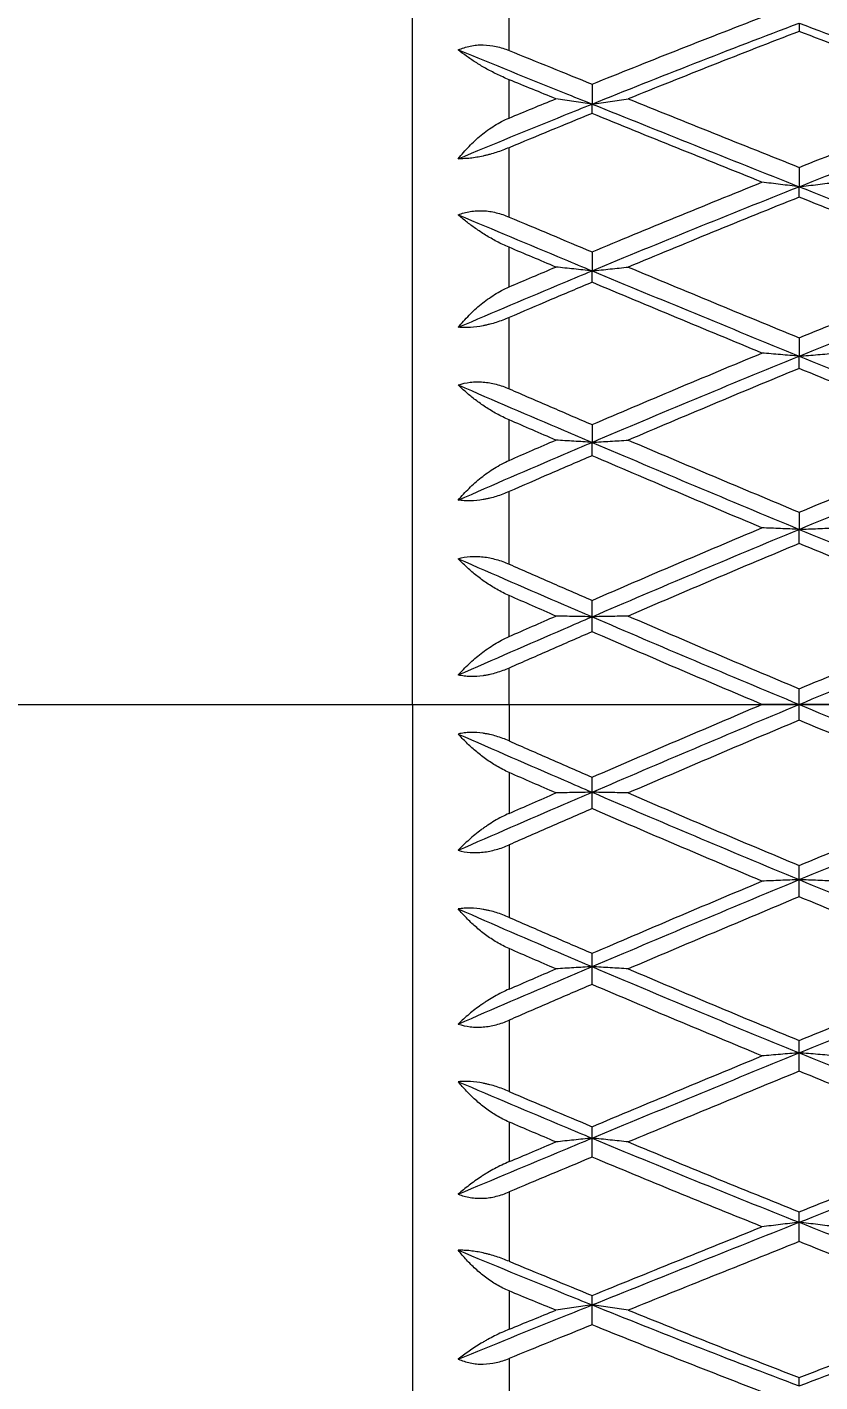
# Model space of a CAD drawing. Extents: x 6453 to 7582, y 0 to 827.
# Drawn here: x 6604.19 to 6612.41, y 655.28 to 669.31 of the extents above; entities that cross this region are included whole.
import ezdxf

# ---------------------------------------------------------------- set-up
doc = ezdxf.new("R2010")
doc.units = 0
doc.header["$LTSCALE"] = 30
doc.header["$MEASUREMENT"] = 0
doc.header["$PDMODE"] = 3
doc.header["$PDSIZE"] = -10
doc.linetypes.add('CENTER', pattern=[2, 1.25, -0.25, 0.25, -0.25])
doc.layers.get('0').update_dxf_attribs({"linetype": 'CONTINUOUS'})
doc.layers.get('DEFPOINTS').update_dxf_attribs({"linetype": 'CONTINUOUS'})
doc.layers.add('1', color=7, linetype='CONTINUOUS')
doc.layers.add('DEF_LAYER_ASSEM_MEMBER', color=7, linetype='CONTINUOUS')
doc.styles.add('Daelim Dimension', font='')
doc.styles.get('Daelim Dimension').set_extended_font_data('나눔고딕')
doc.dimstyles.new('DEFAULT', dxfattribs={"dimscale": 2, "dimtxt": 2, "dimasz": 2, "dimexe": 0, "dimexo": 2, "dimgap": 1, "dimtad": 1, "dimdec": 1, "dimzin": 9, "dimdsep": 46, "dimtxsty": 'Daelim Dimension', "dimcen": 0.5, "dimclrd": 252, "dimclre": 252, "dimclrt": 3, "dimadec": 1, "dimazin": 0, "dimtfac": 1, "dimtdec": 1, "dimtix": 1, "dimtmove": 0, "dimatfit": 3, "dimfxl": 1, "dimtolj": 1, "dimtzin": 1, "dimlwd": 9, "dimlwe": 9, "dimarcsym": 0})

# ---------------------------------------------------------------- blocks, each defined once
blk = doc.blocks.new('*D59')
at = {"color": 5, "lineweight": 9, "ltscale": 0.5, "transparency": 16777216}
for p, q in [((6568.318, 770.756), (6545.684, 770.756)), ((6547.684, 555.901), (6547.684, 766.756)), ((6751.186, 551.901), (6545.684, 551.901))]:
    blk.add_line(p, q, dxfattribs=at)
at = {"color": 5, "ltscale": 0.5, "transparency": 16777216}
for points in [[(6547.017, 766.756), (6548.35, 766.756), (6547.684, 770.756)], [(6547.017, 555.901), (6548.35, 555.901), (6547.684, 551.901)]]:
    blk.add_solid(points, dxfattribs=at)
at = {"layer": 'DEFPOINTS', "color": 0, "ltscale": 0.5, "transparency": 16777216}
for p in [(6547.684, 770.756), (6572.318, 770.756), (6755.186, 551.901)]:
    blk.add_point(p, dxfattribs=at)
at = {"color": 7, "ltscale": 0.5, "transparency": 16777216, "insert": (6540.24, 655.001), "char_height": 10, "attachment_point": 5, "rotation": 90, "style": 'Daelim Dimension'}
blk.add_mtext('\\A1;219', dxfattribs=at)

msp = doc.modelspace()

# ---------------------------------------------------------------- linework, layer by layer
at = {"layer": '1', "color": 7, "linetype": 'Continuous', "lineweight": 18}
for q in [(6608.185, 678.796), (6608.185, 669.096), (6608.185, 645.796), (6608.185, 655.496)]:
    msp.add_line((6608.185, 662.296), q, dxfattribs=at)
at = {"layer": '1', "color": 7, "linetype": 'Continuous', "lineweight": 13}
msp.add_line((6608.185, 662.296), (6609.185, 662.296), dxfattribs=at)
for points, weights in [([(6609.185, 669.067), (6609.185, 669.415), (6609.185, 669.757)], [1, 0.999767428635, 1]), ([(6609.185, 668.368), (6609.185, 668.567), (6609.185, 668.765)], [1, 0.999926457479, 1]), ([(6609.185, 667.343), (6609.185, 667.705), (6609.185, 668.061)], [1, 0.999767428635, 1]), ([(6609.185, 666.62), (6609.185, 666.825), (6609.185, 667.03)], [1, 0.999926457479, 1]), ([(6609.185, 665.564), (6609.185, 665.935), (6609.185, 666.302)], [1, 0.999767428635, 1]), ([(6609.185, 664.823), (6609.185, 665.033), (6609.185, 665.243)], [1, 0.999926457479, 1]), ([(6609.185, 663.749), (6609.185, 664.125), (6609.185, 664.5)], [1, 0.999767428635, 1]), ([(6609.185, 662.999), (6609.185, 663.211), (6609.185, 663.423)], [1, 0.999926457479, 1]), ([(6609.185, 662.296), (6609.185, 662.484), (6609.185, 662.673)], [1, 0.999941855468, 1]), ([(6609.185, 662.296), (6609.185, 662.107), (6609.185, 661.918)], [1, 0.999941855468, 1]), ([(6609.185, 661.592), (6609.185, 661.38), (6609.185, 661.168)], [1, 0.999926457479, 1]), ([(6609.185, 660.842), (6609.185, 660.466), (6609.185, 660.091)], [1, 0.999767428635, 1]), ([(6609.185, 659.768), (6609.185, 659.558), (6609.185, 659.348)], [1, 0.999926457479, 1]), ([(6609.185, 659.027), (6609.185, 658.656), (6609.185, 658.289)], [1, 0.999767428635, 1]), ([(6609.185, 657.972), (6609.185, 657.766), (6609.185, 657.562)], [1, 0.999926457479, 1]), ([(6609.185, 657.248), (6609.185, 656.886), (6609.185, 656.53)], [1, 0.999767428635, 1]), ([(6609.185, 656.223), (6609.185, 656.024), (6609.185, 655.826)], [1, 0.999926457479, 1]), ([(6609.185, 655.524), (6609.185, 655.176), (6609.185, 654.834)], [1, 0.999767428635, 1])]:
    msp.add_rational_spline(points, weights, degree=2, dxfattribs=at)
at = {"layer": '1', "color": 7, "linetype": 'Continuous', "lineweight": 18}
for points in [[(6610.044, 668.719), (6610.33, 668.834), (6610.908, 669.065), (6611.504, 669.297), (6611.805, 669.413)], [(6610.044, 668.513), (6610.748, 668.796), (6611.464, 669.076), (6612.19, 669.352)], [(6612.19, 669.352), (6612.917, 669.076), (6613.655, 668.796), (6614.403, 668.513)], [(6612.19, 669.352), (6612.19, 669.338), (6612.19, 669.309), (6612.19, 669.28), (6612.19, 669.265)], [(6612.19, 669.265), (6611.887, 669.148), (6611.289, 668.915), (6610.707, 668.683), (6610.42, 668.567)], [(6614.008, 668.567), (6613.705, 668.683), (6613.099, 668.915), (6612.493, 669.148), (6612.19, 669.265)], [(6609.185, 668.765), (6609.14, 668.783), (6609.055, 668.822), (6608.939, 668.883), (6608.834, 668.946), (6608.742, 669.009), (6608.685, 669.051), (6608.658, 669.073)], [(6609.185, 669.067), (6609.328, 669.009), (6609.614, 668.893), (6609.901, 668.777), (6610.044, 668.719)], [(6609.669, 668.567), (6609.589, 668.6), (6609.427, 668.666), (6609.265, 668.732), (6609.185, 668.765)], [(6610.044, 668.719), (6610.044, 668.685), (6610.044, 668.616), (6610.044, 668.547), (6610.044, 668.513)], [(6609.185, 668.368), (6609.265, 668.401), (6609.426, 668.468), (6609.588, 668.534), (6609.669, 668.567)], [(6610.044, 668.513), (6609.981, 668.522), (6609.856, 668.54), (6609.731, 668.558), (6609.669, 668.567)], [(6610.044, 668.513), (6610.107, 668.522), (6610.232, 668.54), (6610.358, 668.558), (6610.42, 668.567)], [(6610.044, 668.513), (6610.748, 668.23), (6611.464, 667.945), (6612.19, 667.657)], [(6610.044, 668.415), (6610.044, 668.431), (6610.044, 668.464), (6610.044, 668.497), (6610.044, 668.513)], [(6610.42, 668.567), (6610.714, 668.448), (6611.303, 668.212), (6611.894, 667.975), (6612.19, 667.857)], [(6612.19, 667.857), (6612.486, 667.975), (6613.084, 668.211), (6613.697, 668.448), (6614.008, 668.567)], [(6612.19, 667.657), (6612.917, 667.945), (6613.655, 668.23), (6614.403, 668.513)], [(6610.044, 668.415), (6609.899, 668.355), (6609.61, 668.237), (6609.326, 668.12), (6609.185, 668.061)], [(6611.805, 667.703), (6611.511, 667.822), (6610.922, 668.059), (6610.336, 668.296), (6610.044, 668.415)], [(6612.19, 667.857), (6612.19, 667.824), (6612.19, 667.757), (6612.19, 667.69), (6612.19, 667.657)], [(6610.044, 666.982), (6610.329, 667.101), (6610.908, 667.34), (6611.503, 667.582), (6611.805, 667.703)], [(6610.044, 666.786), (6610.748, 667.079), (6611.464, 667.369), (6612.19, 667.657)], [(6612.19, 667.657), (6612.126, 667.665), (6611.997, 667.68), (6611.869, 667.696), (6611.805, 667.703)], [(6612.19, 667.657), (6612.255, 667.665), (6612.384, 667.68), (6612.513, 667.696), (6612.577, 667.703)], [(6612.19, 667.657), (6612.917, 667.369), (6613.655, 667.079), (6614.403, 666.786)], [(6612.19, 667.549), (6612.19, 667.567), (6612.19, 667.603), (6612.19, 667.639), (6612.19, 667.657)], [(6612.19, 667.549), (6611.887, 667.427), (6611.289, 667.185), (6610.707, 666.944), (6610.42, 666.825)], [(6614.008, 666.825), (6613.705, 666.945), (6613.099, 667.186), (6612.493, 667.428), (6612.19, 667.549)], [(6609.185, 667.03), (6609.14, 667.048), (6609.055, 667.089), (6608.939, 667.156), (6608.834, 667.225), (6608.742, 667.294), (6608.685, 667.342), (6608.658, 667.366)], [(6609.185, 667.343), (6609.328, 667.283), (6609.614, 667.162), (6609.901, 667.042), (6610.044, 666.982)], [(6609.669, 666.825), (6609.589, 666.859), (6609.427, 666.927), (6609.265, 666.995), (6609.185, 667.03)], [(6610.044, 666.982), (6610.044, 666.949), (6610.044, 666.884), (6610.044, 666.819), (6610.044, 666.786)], [(6609.185, 666.62), (6609.265, 666.654), (6609.426, 666.722), (6609.588, 666.791), (6609.669, 666.825)], [(6610.044, 666.786), (6609.981, 666.792), (6609.856, 666.805), (6609.731, 666.818), (6609.669, 666.825)], [(6610.044, 666.786), (6610.107, 666.792), (6610.232, 666.805), (6610.358, 666.818), (6610.42, 666.825)], [(6610.044, 666.786), (6610.748, 666.494), (6611.464, 666.199), (6612.19, 665.903)], [(6610.044, 666.667), (6610.044, 666.687), (6610.044, 666.727), (6610.044, 666.766), (6610.044, 666.786)], [(6610.42, 666.825), (6610.714, 666.702), (6611.303, 666.458), (6611.894, 666.214), (6612.19, 666.092)], [(6612.19, 666.092), (6612.485, 666.213), (6613.083, 666.456), (6613.697, 666.702), (6614.008, 666.825)], [(6612.19, 665.903), (6612.917, 666.199), (6613.655, 666.494), (6614.403, 666.786)], [(6610.044, 666.667), (6609.899, 666.606), (6609.61, 666.484), (6609.326, 666.363), (6609.185, 666.302)], [(6611.805, 665.934), (6611.511, 666.056), (6610.922, 666.3), (6610.336, 666.545), (6610.044, 666.667)], [(6612.19, 666.092), (6612.19, 666.061), (6612.19, 665.998), (6612.19, 665.934), (6612.19, 665.903)], [(6610.044, 665.194), (6610.328, 665.315), (6610.905, 665.56), (6611.502, 665.809), (6611.805, 665.934)], [(6612.19, 665.903), (6612.126, 665.908), (6611.997, 665.918), (6611.869, 665.929), (6611.805, 665.934)], [(6612.19, 665.903), (6612.255, 665.908), (6612.384, 665.918), (6612.513, 665.929), (6612.577, 665.934)], [(6610.044, 665.01), (6610.748, 665.309), (6611.464, 665.607), (6612.19, 665.903)], [(6612.19, 665.903), (6612.917, 665.607), (6613.655, 665.309), (6614.403, 665.01)], [(6612.19, 665.775), (6612.19, 665.796), (6612.19, 665.839), (6612.19, 665.882), (6612.19, 665.903)], [(6612.19, 665.775), (6611.886, 665.65), (6611.286, 665.4), (6610.706, 665.155), (6610.42, 665.033)], [(6614.008, 665.033), (6613.705, 665.156), (6613.099, 665.402), (6612.493, 665.651), (6612.19, 665.775)], [(6609.185, 665.243), (6609.14, 665.262), (6609.055, 665.304), (6608.939, 665.375), (6608.834, 665.449), (6608.742, 665.525), (6608.685, 665.577), (6608.658, 665.604)], [(6609.185, 665.564), (6609.328, 665.502), (6609.614, 665.379), (6609.9, 665.255), (6610.044, 665.194)], [(6609.669, 665.033), (6609.588, 665.068), (6609.425, 665.138), (6609.265, 665.208), (6609.185, 665.243)], [(6610.044, 665.194), (6610.044, 665.163), (6610.044, 665.102), (6610.044, 665.04), (6610.044, 665.01)], [(6609.185, 664.823), (6609.265, 664.858), (6609.425, 664.928), (6609.588, 664.998), (6609.669, 665.033)], [(6610.044, 665.01), (6609.981, 665.014), (6609.856, 665.021), (6609.731, 665.029), (6609.669, 665.033)], [(6610.044, 665.01), (6610.107, 665.014), (6610.232, 665.021), (6610.358, 665.029), (6610.42, 665.033)], [(6610.044, 665.01), (6610.748, 664.711), (6611.464, 664.41), (6612.19, 664.109)], [(6610.044, 664.872), (6610.044, 664.895), (6610.044, 664.941), (6610.044, 664.987), (6610.044, 665.01)], [(6610.42, 665.033), (6610.714, 664.908), (6611.303, 664.658), (6611.894, 664.41), (6612.19, 664.286)], [(6612.19, 664.286), (6612.487, 664.41), (6613.087, 664.658), (6613.699, 664.908), (6614.008, 665.033)], [(6612.19, 664.109), (6612.917, 664.41), (6613.655, 664.711), (6614.403, 665.01)], [(6610.044, 664.872), (6609.898, 664.809), (6609.609, 664.685), (6609.325, 664.561), (6609.185, 664.5)], [(6611.805, 664.125), (6611.502, 664.252), (6610.904, 664.504), (6610.327, 664.751), (6610.044, 664.872)], [(6612.19, 664.286), (6612.19, 664.256), (6612.19, 664.197), (6612.19, 664.139), (6612.19, 664.109)], [(6610.044, 663.374), (6610.331, 663.498), (6610.912, 663.748), (6611.505, 663.999), (6611.805, 664.125)], [(6610.044, 663.204), (6610.748, 663.506), (6611.464, 663.808), (6612.19, 664.109)], [(6612.19, 664.109), (6612.126, 664.112), (6611.997, 664.117), (6611.869, 664.122), (6611.805, 664.125)], [(6612.19, 664.109), (6612.255, 664.112), (6612.384, 664.117), (6612.513, 664.122), (6612.577, 664.125)], [(6612.19, 664.109), (6612.917, 663.808), (6613.655, 663.506), (6614.403, 663.204)], [(6612.19, 663.963), (6612.19, 663.988), (6612.19, 664.036), (6612.19, 664.085), (6612.19, 664.109)], [(6612.19, 663.963), (6611.894, 663.839), (6611.302, 663.59), (6610.714, 663.338), (6610.42, 663.211)], [(6614.008, 663.211), (6613.695, 663.34), (6613.079, 663.593), (6612.483, 663.841), (6612.19, 663.963)], [(6609.185, 663.423), (6609.14, 663.443), (6609.055, 663.487), (6608.939, 663.56), (6608.834, 663.639), (6608.742, 663.72), (6608.685, 663.777), (6608.658, 663.805)], [(6609.185, 663.749), (6609.328, 663.686), (6609.614, 663.561), (6609.9, 663.436), (6610.044, 663.374)], [(6609.669, 663.211), (6609.589, 663.247), (6609.427, 663.317), (6609.266, 663.388), (6609.185, 663.423)], [(6610.044, 663.204), (6610.044, 663.232), (6610.044, 663.289), (6610.044, 663.346), (6610.044, 663.374)], [(6609.185, 662.999), (6609.265, 663.035), (6609.426, 663.105), (6609.588, 663.176), (6609.669, 663.211)], [(6610.044, 663.204), (6609.981, 663.205), (6609.856, 663.207), (6609.731, 663.21), (6609.669, 663.211)], [(6610.42, 663.211), (6610.358, 663.21), (6610.232, 663.207), (6610.107, 663.205), (6610.044, 663.204)], [(6610.044, 663.204), (6610.748, 662.901), (6611.464, 662.598), (6612.19, 662.296)], [(6610.044, 663.049), (6610.044, 663.074), (6610.044, 663.126), (6610.044, 663.178), (6610.044, 663.204)], [(6610.42, 663.211), (6610.714, 663.085), (6611.303, 662.832), (6611.894, 662.582), (6612.19, 662.458)], [(6612.19, 662.458), (6612.492, 662.584), (6613.097, 662.837), (6613.704, 663.087), (6614.008, 663.211)], [(6612.19, 662.296), (6612.917, 662.598), (6613.655, 662.901), (6614.403, 663.204)], [(6610.044, 663.049), (6609.9, 662.986), (6609.614, 662.861), (6609.328, 662.736), (6609.185, 662.673)], [(6611.805, 662.296), (6611.511, 662.42), (6610.923, 662.67), (6610.337, 662.922), (6610.044, 663.049)], [(6612.19, 662.296), (6612.19, 662.323), (6612.19, 662.377), (6612.19, 662.431), (6612.19, 662.458)], [(6610.044, 661.542), (6610.336, 661.669), (6610.922, 661.921), (6611.51, 662.171), (6611.805, 662.296)], [(6610.044, 661.387), (6610.748, 661.69), (6611.464, 661.993), (6612.19, 662.296)], [(6612.19, 662.296), (6612.126, 662.296), (6611.997, 662.296), (6611.869, 662.296), (6611.805, 662.296)], [(6612.19, 662.133), (6612.19, 662.16), (6612.19, 662.214), (6612.19, 662.269), (6612.19, 662.296)], [(6612.577, 662.296), (6612.513, 662.296), (6612.384, 662.296), (6612.255, 662.296), (6612.19, 662.296)], [(6612.19, 662.296), (6612.917, 661.993), (6613.655, 661.69), (6614.403, 661.387)], [(6612.19, 662.133), (6611.894, 662.009), (6611.302, 661.758), (6610.714, 661.506), (6610.42, 661.38)], [(6614.008, 661.38), (6613.705, 661.504), (6613.098, 661.754), (6612.493, 662.006), (6612.19, 662.133)], [(6609.185, 661.592), (6609.14, 661.611), (6609.055, 661.656), (6608.939, 661.732), (6608.834, 661.814), (6608.742, 661.9), (6608.685, 661.96), (6608.658, 661.99)], [(6609.185, 661.918), (6609.328, 661.855), (6609.614, 661.73), (6609.901, 661.605), (6610.044, 661.542)], [(6609.669, 661.38), (6609.589, 661.415), (6609.427, 661.485), (6609.265, 661.556), (6609.185, 661.592)], [(6610.044, 661.387), (6610.044, 661.413), (6610.044, 661.465), (6610.044, 661.517), (6610.044, 661.542)], [(6609.185, 661.168), (6609.265, 661.203), (6609.427, 661.274), (6609.589, 661.344), (6609.669, 661.38)], [(6610.044, 661.387), (6609.981, 661.386), (6609.856, 661.384), (6609.731, 661.381), (6609.669, 661.38)], [(6610.044, 661.217), (6610.044, 661.245), (6610.044, 661.302), (6610.044, 661.359), (6610.044, 661.387)], [(6610.044, 661.387), (6610.748, 661.085), (6611.464, 660.783), (6612.19, 660.482)], [(6610.42, 661.38), (6610.358, 661.381), (6610.232, 661.384), (6610.107, 661.386), (6610.044, 661.387)], [(6610.42, 661.38), (6610.714, 661.253), (6611.303, 661.001), (6611.894, 660.752), (6612.19, 660.628)], [(6612.19, 660.482), (6612.917, 660.783), (6613.655, 661.085), (6614.403, 661.387)], [(6612.19, 660.628), (6612.485, 660.751), (6613.083, 660.999), (6613.697, 661.252), (6614.008, 661.38)], [(6610.044, 661.217), (6609.901, 661.155), (6609.614, 661.03), (6609.328, 660.905), (6609.185, 660.842)], [(6611.805, 660.466), (6611.511, 660.59), (6610.922, 660.839), (6610.336, 661.09), (6610.044, 661.217)], [(6612.19, 660.482), (6612.19, 660.506), (6612.19, 660.555), (6612.19, 660.603), (6612.19, 660.628)], [(6610.044, 659.581), (6610.748, 659.88), (6611.464, 660.181), (6612.19, 660.482)], [(6610.044, 659.719), (6610.328, 659.841), (6610.905, 660.087), (6611.502, 660.339), (6611.805, 660.466)], [(6612.19, 660.482), (6612.126, 660.479), (6611.997, 660.474), (6611.869, 660.469), (6611.805, 660.466)], [(6612.19, 660.305), (6612.19, 660.335), (6612.19, 660.394), (6612.19, 660.452), (6612.19, 660.482)], [(6612.19, 660.482), (6612.917, 660.181), (6613.655, 659.88), (6614.403, 659.581)], [(6612.577, 660.466), (6612.513, 660.469), (6612.384, 660.474), (6612.255, 660.479), (6612.19, 660.482)], [(6609.185, 659.768), (6609.14, 659.787), (6609.055, 659.832), (6608.939, 659.91), (6608.834, 659.995), (6608.742, 660.084), (6608.685, 660.147), (6608.658, 660.179)], [(6612.19, 660.305), (6611.895, 660.181), (6611.304, 659.933), (6610.714, 659.683), (6610.42, 659.558)], [(6614.008, 659.558), (6613.705, 659.681), (6613.099, 659.928), (6612.493, 660.179), (6612.19, 660.305)], [(6609.185, 660.091), (6609.328, 660.029), (6609.614, 659.904), (6609.901, 659.781), (6610.044, 659.719)], [(6609.669, 659.558), (6609.589, 659.593), (6609.427, 659.663), (6609.265, 659.733), (6609.185, 659.768)], [(6610.044, 659.581), (6610.044, 659.604), (6610.044, 659.65), (6610.044, 659.696), (6610.044, 659.719)], [(6609.185, 659.348), (6609.265, 659.383), (6609.425, 659.453), (6609.588, 659.523), (6609.669, 659.558)], [(6610.044, 659.581), (6609.981, 659.577), (6609.856, 659.57), (6609.731, 659.562), (6609.669, 659.558)], [(6610.044, 659.397), (6610.044, 659.428), (6610.044, 659.489), (6610.044, 659.551), (6610.044, 659.581)], [(6610.044, 659.581), (6610.748, 659.282), (6611.464, 658.984), (6612.19, 658.688)], [(6610.42, 659.558), (6610.358, 659.562), (6610.232, 659.57), (6610.107, 659.577), (6610.044, 659.581)], [(6610.42, 659.558), (6610.714, 659.433), (6611.303, 659.184), (6611.894, 658.938), (6612.19, 658.816)], [(6612.19, 658.688), (6612.917, 658.984), (6613.655, 659.282), (6614.403, 659.581)], [(6612.19, 658.816), (6612.486, 658.938), (6613.085, 659.183), (6613.698, 659.432), (6614.008, 659.558)], [(6610.044, 659.397), (6609.901, 659.336), (6609.614, 659.213), (6609.328, 659.089), (6609.185, 659.027)], [(6611.805, 658.657), (6611.511, 658.779), (6610.922, 659.024), (6610.336, 659.272), (6610.044, 659.397)], [(6612.19, 658.688), (6612.19, 658.709), (6612.19, 658.752), (6612.19, 658.795), (6612.19, 658.816)], [(6610.044, 657.805), (6610.748, 658.097), (6611.464, 658.392), (6612.19, 658.688)], [(6610.044, 657.924), (6610.33, 658.044), (6610.91, 658.286), (6611.504, 658.533), (6611.805, 658.657)], [(6612.19, 658.688), (6612.126, 658.683), (6611.997, 658.673), (6611.869, 658.662), (6611.805, 658.657)], [(6612.19, 658.499), (6612.19, 658.53), (6612.19, 658.593), (6612.19, 658.657), (6612.19, 658.688)], [(6612.19, 658.688), (6612.917, 658.392), (6613.655, 658.097), (6614.403, 657.805)], [(6612.577, 658.657), (6612.513, 658.662), (6612.384, 658.673), (6612.255, 658.683), (6612.19, 658.688)], [(6612.19, 658.499), (6611.888, 658.374), (6611.29, 658.128), (6610.708, 657.886), (6610.42, 657.766)], [(6614.008, 657.766), (6613.705, 657.886), (6613.099, 658.128), (6612.493, 658.375), (6612.19, 658.499)], [(6609.185, 657.972), (6609.14, 657.991), (6609.055, 658.035), (6608.939, 658.114), (6608.834, 658.201), (6608.742, 658.292), (6608.685, 658.357), (6608.658, 658.39)], [(6609.185, 658.289), (6609.328, 658.227), (6609.614, 658.105), (6609.901, 657.984), (6610.044, 657.924)], [(6609.669, 657.766), (6609.589, 657.8), (6609.427, 657.869), (6609.265, 657.937), (6609.185, 657.972)], [(6610.044, 657.805), (6609.981, 657.799), (6609.856, 657.786), (6609.731, 657.773), (6609.669, 657.766)], [(6610.044, 657.805), (6610.044, 657.825), (6610.044, 657.864), (6610.044, 657.904), (6610.044, 657.924)], [(6610.044, 657.609), (6610.044, 657.642), (6610.044, 657.707), (6610.044, 657.772), (6610.044, 657.805)], [(6610.044, 657.805), (6610.748, 657.513), (6611.464, 657.222), (6612.19, 656.934)], [(6610.42, 657.766), (6610.358, 657.773), (6610.232, 657.786), (6610.107, 657.799), (6610.044, 657.805)], [(6612.19, 656.934), (6612.917, 657.222), (6613.655, 657.513), (6614.403, 657.805)], [(6609.185, 657.562), (6609.265, 657.595), (6609.426, 657.663), (6609.588, 657.732), (6609.669, 657.766)], [(6610.42, 657.766), (6610.714, 657.644), (6611.303, 657.4), (6611.894, 657.161), (6612.19, 657.042)], [(6612.19, 657.042), (6612.486, 657.16), (6613.084, 657.399), (6613.697, 657.643), (6614.008, 657.766)], [(6610.044, 657.609), (6609.899, 657.548), (6609.611, 657.427), (6609.326, 657.308), (6609.185, 657.248)], [(6611.805, 656.888), (6611.511, 657.006), (6610.922, 657.245), (6610.336, 657.487), (6610.044, 657.609)], [(6612.19, 656.934), (6612.19, 656.952), (6612.19, 656.988), (6612.19, 657.024), (6612.19, 657.042)], [(6610.044, 656.078), (6610.748, 656.361), (6611.464, 656.646), (6612.19, 656.934)], [(6610.044, 656.176), (6610.329, 656.292), (6610.908, 656.527), (6611.503, 656.766), (6611.805, 656.888)], [(6612.19, 656.934), (6612.126, 656.926), (6611.997, 656.911), (6611.869, 656.895), (6611.805, 656.888)], [(6612.19, 656.734), (6612.19, 656.767), (6612.19, 656.834), (6612.19, 656.901), (6612.19, 656.934)], [(6612.19, 656.934), (6612.917, 656.646), (6613.655, 656.361), (6614.403, 656.078)], [(6612.577, 656.888), (6612.513, 656.895), (6612.384, 656.911), (6612.255, 656.926), (6612.19, 656.934)], [(6612.19, 656.734), (6611.887, 656.613), (6611.289, 656.373), (6610.707, 656.14), (6610.42, 656.024)], [(6614.008, 656.024), (6613.705, 656.14), (6613.099, 656.375), (6612.493, 656.613), (6612.19, 656.734)], [(6609.185, 656.223), (6609.14, 656.241), (6609.055, 656.285), (6608.939, 656.363), (6608.834, 656.451), (6608.742, 656.544), (6608.685, 656.611), (6608.658, 656.645)], [(6609.185, 656.53), (6609.328, 656.471), (6609.614, 656.352), (6609.901, 656.235), (6610.044, 656.176)], [(6609.669, 656.024), (6609.589, 656.057), (6609.427, 656.123), (6609.265, 656.189), (6609.185, 656.223)], [(6610.044, 656.078), (6610.044, 656.094), (6610.044, 656.127), (6610.044, 656.16), (6610.044, 656.176)], [(6609.185, 655.826), (6609.265, 655.859), (6609.426, 655.925), (6609.588, 655.991), (6609.669, 656.024)], [(6610.044, 656.078), (6609.981, 656.069), (6609.856, 656.051), (6609.731, 656.033), (6609.669, 656.024)], [(6610.044, 655.872), (6610.044, 655.907), (6610.044, 655.975), (6610.044, 656.044), (6610.044, 656.078)], [(6610.044, 656.078), (6610.748, 655.795), (6611.464, 655.515), (6612.19, 655.239)], [(6610.42, 656.024), (6610.358, 656.033), (6610.232, 656.051), (6610.107, 656.069), (6610.044, 656.078)], [(6610.42, 656.024), (6610.714, 655.906), (6611.303, 655.671), (6611.894, 655.44), (6612.19, 655.326)], [(6612.19, 655.239), (6612.917, 655.515), (6613.655, 655.795), (6614.403, 656.078)], [(6612.19, 655.326), (6612.486, 655.44), (6613.084, 655.67), (6613.697, 655.905), (6614.008, 656.024)], [(6610.044, 655.872), (6609.899, 655.813), (6609.61, 655.697), (6609.326, 655.581), (6609.185, 655.524)], [(6611.805, 655.178), (6611.511, 655.291), (6610.922, 655.521), (6610.336, 655.754), (6610.044, 655.872)], [(6612.19, 655.239), (6612.19, 655.253), (6612.19, 655.282), (6612.19, 655.311), (6612.19, 655.326)]]:
    msp.add_open_spline(points, degree=3, dxfattribs=at)
for points, knots in [([(6608.658, 669.073), (6608.698, 669.091), (6608.739, 669.104), (6608.804, 669.118), (6608.826, 669.121), (6608.871, 669.125), (6608.893, 669.126), (6608.961, 669.124), (6609.006, 669.119), (6609.074, 669.104), (6609.097, 669.098), (6609.141, 669.084), (6609.163, 669.076), (6609.185, 669.067)], [0, 0, 0, 0, 0.25, 0.25, 0.375, 0.375, 0.5, 0.5, 0.75, 0.75, 0.875, 0.875, 1, 1, 1, 1]), ([(6608.658, 669.073), (6609.02, 668.926), (6609.481, 668.739), (6609.947, 668.552), (6610.044, 668.513)], [0, 0, 0, 0, 0.79323, 1, 1, 1, 1]), ([(6608.658, 667.946), (6609.02, 668.097), (6609.481, 668.286), (6609.947, 668.474), (6610.044, 668.513)], [0, 0, 0, 0, 0.79323, 1, 1, 1, 1]), ([(6608.658, 667.946), (6608.693, 667.991), (6608.731, 668.033), (6608.809, 668.115), (6608.851, 668.153), (6608.916, 668.208), (6608.939, 668.225), (6608.986, 668.259), (6609.009, 668.275), (6609.082, 668.32), (6609.132, 668.347), (6609.185, 668.368)], [0, 0, 0, 0, 0.25, 0.25, 0.5, 0.5, 0.625, 0.625, 0.75, 0.75, 1, 1, 1, 1]), ([(6609.185, 668.061), (6609.141, 668.043), (6609.097, 668.026), (6609.03, 668.005), (6609.007, 667.998), (6608.973, 667.988), (6608.962, 667.985), (6608.939, 667.98), (6608.927, 667.977), (6608.871, 667.964), (6608.826, 667.957), (6608.762, 667.95), (6608.741, 667.948), (6608.709, 667.947), (6608.699, 667.946), (6608.678, 667.946), (6608.668, 667.946), (6608.658, 667.946)], [0, 0, 0, 0, 0.25, 0.25, 0.375, 0.375, 0.4375, 0.4375, 0.5, 0.5, 0.75, 0.75, 0.875, 0.875, 0.9375, 0.9375, 1, 1, 1, 1]), ([(6608.658, 667.366), (6608.698, 667.382), (6608.739, 667.394), (6608.804, 667.404), (6608.826, 667.407), (6608.871, 667.409), (6608.893, 667.409), (6608.961, 667.406), (6609.006, 667.399), (6609.074, 667.382), (6609.097, 667.376), (6609.141, 667.361), (6609.163, 667.352), (6609.185, 667.343)], [0, 0, 0, 0, 0.25, 0.25, 0.375, 0.375, 0.5, 0.5, 0.75, 0.75, 0.875, 0.875, 1, 1, 1, 1]), ([(6608.658, 667.366), (6609.02, 667.213), (6609.481, 667.02), (6609.947, 666.826), (6610.044, 666.786)], [0, 0, 0, 0, 0.79323, 1, 1, 1, 1]), ([(6608.658, 666.201), (6609.02, 666.356), (6609.481, 666.551), (6609.947, 666.746), (6610.044, 666.786)], [0, 0, 0, 0, 0.79323, 1, 1, 1, 1]), ([(6608.658, 666.201), (6608.693, 666.244), (6608.731, 666.286), (6608.809, 666.366), (6608.851, 666.404), (6608.916, 666.458), (6608.939, 666.475), (6608.986, 666.509), (6609.009, 666.525), (6609.082, 666.57), (6609.132, 666.597), (6609.185, 666.62)], [0, 0, 0, 0, 0.25, 0.25, 0.5, 0.5, 0.625, 0.625, 0.75, 0.75, 1, 1, 1, 1]), ([(6609.185, 666.302), (6609.141, 666.284), (6609.097, 666.267), (6609.03, 666.245), (6609.007, 666.239), (6608.973, 666.23), (6608.962, 666.227), (6608.939, 666.222), (6608.927, 666.219), (6608.871, 666.208), (6608.826, 666.202), (6608.762, 666.198), (6608.741, 666.197), (6608.709, 666.198), (6608.699, 666.198), (6608.678, 666.199), (6608.668, 666.2), (6608.658, 666.201)], [0, 0, 0, 0, 0.25, 0.25, 0.375, 0.375, 0.4375, 0.4375, 0.5, 0.5, 0.75, 0.75, 0.875, 0.875, 0.9375, 0.9375, 1, 1, 1, 1]), ([(6608.658, 665.604), (6608.698, 665.618), (6608.739, 665.627), (6608.804, 665.635), (6608.826, 665.637), (6608.871, 665.637), (6608.893, 665.636), (6608.961, 665.631), (6609.006, 665.623), (6609.074, 665.605), (6609.097, 665.598), (6609.141, 665.582), (6609.163, 665.573), (6609.185, 665.564)], [0, 0, 0, 0, 0.25, 0.25, 0.375, 0.375, 0.5, 0.5, 0.75, 0.75, 0.875, 0.875, 1, 1, 1, 1]), ([(6608.658, 665.604), (6609.02, 665.447), (6609.481, 665.249), (6609.947, 665.051), (6610.044, 665.01)], [0, 0, 0, 0, 0.79323, 1, 1, 1, 1]), ([(6608.658, 664.412), (6609.02, 664.571), (6609.481, 664.77), (6609.947, 664.969), (6610.044, 665.01)], [0, 0, 0, 0, 0.79323, 1, 1, 1, 1]), ([(6608.658, 664.412), (6608.693, 664.454), (6608.731, 664.495), (6608.809, 664.572), (6608.851, 664.609), (6608.916, 664.662), (6608.939, 664.679), (6608.986, 664.713), (6609.009, 664.728), (6609.082, 664.773), (6609.132, 664.8), (6609.185, 664.823)], [0, 0, 0, 0, 0.25, 0.25, 0.5, 0.5, 0.625, 0.625, 0.75, 0.75, 1, 1, 1, 1]), ([(6609.185, 664.5), (6609.141, 664.481), (6609.097, 664.464), (6609.03, 664.443), (6609.007, 664.437), (6608.973, 664.428), (6608.962, 664.426), (6608.939, 664.421), (6608.927, 664.419), (6608.871, 664.409), (6608.826, 664.405), (6608.762, 664.403), (6608.741, 664.404), (6608.709, 664.406), (6608.699, 664.407), (6608.678, 664.409), (6608.668, 664.411), (6608.658, 664.412)], [0, 0, 0, 0, 0.25, 0.25, 0.375, 0.375, 0.4375, 0.4375, 0.5, 0.5, 0.75, 0.75, 0.875, 0.875, 0.9375, 0.9375, 1, 1, 1, 1]), ([(6608.658, 663.805), (6608.698, 663.817), (6608.739, 663.824), (6608.804, 663.829), (6608.826, 663.83), (6608.871, 663.829), (6608.893, 663.827), (6608.961, 663.819), (6609.006, 663.81), (6609.074, 663.791), (6609.097, 663.784), (6609.141, 663.767), (6609.163, 663.759), (6609.185, 663.749)], [0, 0, 0, 0, 0.25, 0.25, 0.375, 0.375, 0.5, 0.5, 0.75, 0.75, 0.875, 0.875, 1, 1, 1, 1]), ([(6608.658, 663.805), (6609.02, 663.646), (6609.481, 663.446), (6609.947, 663.245), (6610.044, 663.204)], [0, 0, 0, 0, 0.79323, 1, 1, 1, 1]), ([(6608.658, 662.601), (6609.02, 662.76), (6609.481, 662.961), (6609.947, 663.162), (6610.044, 663.204)], [0, 0, 0, 0, 0.79323, 1, 1, 1, 1]), ([(6608.658, 662.601), (6608.693, 662.64), (6608.731, 662.679), (6608.809, 662.754), (6608.851, 662.789), (6608.916, 662.841), (6608.939, 662.857), (6608.986, 662.89), (6609.009, 662.905), (6609.082, 662.949), (6609.132, 662.976), (6609.185, 662.999)], [0, 0, 0, 0, 0.25, 0.25, 0.5, 0.5, 0.625, 0.625, 0.75, 0.75, 1, 1, 1, 1]), ([(6609.185, 662.673), (6609.141, 662.654), (6609.097, 662.637), (6609.03, 662.617), (6609.007, 662.611), (6608.973, 662.603), (6608.962, 662.601), (6608.939, 662.597), (6608.927, 662.595), (6608.871, 662.587), (6608.826, 662.584), (6608.762, 662.586), (6608.741, 662.587), (6608.709, 662.591), (6608.699, 662.593), (6608.678, 662.596), (6608.668, 662.598), (6608.658, 662.601)], [0, 0, 0, 0, 0.25, 0.25, 0.375, 0.375, 0.4375, 0.4375, 0.5, 0.5, 0.75, 0.75, 0.875, 0.875, 0.9375, 0.9375, 1, 1, 1, 1]), ([(6609.185, 661.918), (6609.141, 661.937), (6609.097, 661.954), (6609.03, 661.974), (6609.007, 661.98), (6608.973, 661.988), (6608.962, 661.99), (6608.939, 661.994), (6608.927, 661.996), (6608.871, 662.004), (6608.826, 662.007), (6608.762, 662.005), (6608.741, 662.004), (6608.709, 662), (6608.699, 661.998), (6608.678, 661.995), (6608.668, 661.993), (6608.658, 661.99)], [0, 0, 0, 0, 0.25, 0.25, 0.375, 0.375, 0.4375, 0.4375, 0.5, 0.5, 0.75, 0.75, 0.875, 0.875, 0.9375, 0.9375, 1, 1, 1, 1]), ([(6608.658, 661.99), (6609.02, 661.831), (6609.481, 661.63), (6609.947, 661.429), (6610.044, 661.387)], [0, 0, 0, 0, 0.79323, 1, 1, 1, 1]), ([(6608.658, 660.786), (6609.02, 660.945), (6609.481, 661.145), (6609.947, 661.346), (6610.044, 661.387)], [0, 0, 0, 0, 0.79323, 1, 1, 1, 1]), ([(6609.185, 661.168), (6609.132, 661.145), (6609.082, 661.118), (6609.01, 661.076), (6608.986, 661.061), (6608.951, 661.037), (6608.94, 661.03), (6608.917, 661.014), (6608.906, 661.005), (6608.851, 660.964), (6608.809, 660.93), (6608.731, 660.86), (6608.693, 660.823), (6608.658, 660.786)], [0, 0, 0, 0, 0.25, 0.25, 0.375, 0.375, 0.4375, 0.4375, 0.5, 0.5, 0.75, 0.75, 1, 1, 1, 1]), ([(6608.658, 660.786), (6608.698, 660.774), (6608.739, 660.767), (6608.804, 660.762), (6608.826, 660.761), (6608.871, 660.762), (6608.893, 660.764), (6608.961, 660.772), (6609.006, 660.781), (6609.074, 660.8), (6609.097, 660.807), (6609.141, 660.824), (6609.163, 660.832), (6609.185, 660.842)], [0, 0, 0, 0, 0.25, 0.25, 0.375, 0.375, 0.5, 0.5, 0.75, 0.75, 0.875, 0.875, 1, 1, 1, 1]), ([(6609.185, 660.091), (6609.141, 660.11), (6609.097, 660.127), (6609.03, 660.148), (6609.007, 660.154), (6608.973, 660.163), (6608.962, 660.165), (6608.939, 660.17), (6608.927, 660.172), (6608.871, 660.182), (6608.826, 660.186), (6608.762, 660.188), (6608.741, 660.187), (6608.709, 660.185), (6608.699, 660.184), (6608.678, 660.182), (6608.668, 660.18), (6608.658, 660.179)], [0, 0, 0, 0, 0.25, 0.25, 0.375, 0.375, 0.4375, 0.4375, 0.5, 0.5, 0.75, 0.75, 0.875, 0.875, 0.9375, 0.9375, 1, 1, 1, 1]), ([(6608.658, 660.179), (6609.02, 660.02), (6609.481, 659.821), (6609.947, 659.622), (6610.044, 659.581)], [0, 0, 0, 0, 0.79323, 1, 1, 1, 1]), ([(6608.658, 658.987), (6609.02, 659.144), (6609.481, 659.342), (6609.947, 659.54), (6610.044, 659.581)], [0, 0, 0, 0, 0.79323, 1, 1, 1, 1]), ([(6609.185, 659.348), (6609.132, 659.326), (6609.082, 659.3), (6609.01, 659.259), (6608.986, 659.245), (6608.951, 659.223), (6608.94, 659.215), (6608.917, 659.2), (6608.906, 659.192), (6608.851, 659.154), (6608.809, 659.122), (6608.731, 659.056), (6608.693, 659.022), (6608.658, 658.987)], [0, 0, 0, 0, 0.25, 0.25, 0.375, 0.375, 0.4375, 0.4375, 0.5, 0.5, 0.75, 0.75, 1, 1, 1, 1]), ([(6608.658, 658.987), (6608.698, 658.973), (6608.739, 658.964), (6608.804, 658.956), (6608.826, 658.955), (6608.871, 658.954), (6608.893, 658.955), (6608.961, 658.96), (6609.006, 658.968), (6609.074, 658.986), (6609.097, 658.993), (6609.141, 659.009), (6609.163, 659.018), (6609.185, 659.027)], [0, 0, 0, 0, 0.25, 0.25, 0.375, 0.375, 0.5, 0.5, 0.75, 0.75, 0.875, 0.875, 1, 1, 1, 1]), ([(6609.185, 658.289), (6609.141, 658.307), (6609.097, 658.324), (6609.03, 658.346), (6609.007, 658.352), (6608.973, 658.361), (6608.962, 658.364), (6608.939, 658.369), (6608.927, 658.372), (6608.871, 658.383), (6608.826, 658.389), (6608.762, 658.393), (6608.741, 658.394), (6608.709, 658.393), (6608.699, 658.393), (6608.678, 658.392), (6608.668, 658.391), (6608.658, 658.39)], [0, 0, 0, 0, 0.25, 0.25, 0.375, 0.375, 0.4375, 0.4375, 0.5, 0.5, 0.75, 0.75, 0.875, 0.875, 0.9375, 0.9375, 1, 1, 1, 1]), ([(6608.658, 658.39), (6609.02, 658.235), (6609.481, 658.04), (6609.947, 657.845), (6610.044, 657.805)], [0, 0, 0, 0, 0.79323, 1, 1, 1, 1]), ([(6608.658, 657.225), (6609.02, 657.378), (6609.481, 657.571), (6609.947, 657.765), (6610.044, 657.805)], [0, 0, 0, 0, 0.79323, 1, 1, 1, 1]), ([(6609.185, 657.562), (6609.132, 657.539), (6609.082, 657.515), (6609.01, 657.476), (6608.986, 657.462), (6608.951, 657.442), (6608.94, 657.435), (6608.917, 657.421), (6608.906, 657.413), (6608.851, 657.377), (6608.809, 657.348), (6608.731, 657.287), (6608.693, 657.256), (6608.658, 657.225)], [0, 0, 0, 0, 0.25, 0.25, 0.375, 0.375, 0.4375, 0.4375, 0.5, 0.5, 0.75, 0.75, 1, 1, 1, 1]), ([(6608.658, 657.225), (6608.698, 657.209), (6608.739, 657.197), (6608.804, 657.187), (6608.826, 657.184), (6608.871, 657.182), (6608.893, 657.182), (6608.961, 657.185), (6609.006, 657.192), (6609.074, 657.209), (6609.097, 657.215), (6609.141, 657.23), (6609.163, 657.239), (6609.185, 657.248)], [0, 0, 0, 0, 0.25, 0.25, 0.375, 0.375, 0.5, 0.5, 0.75, 0.75, 0.875, 0.875, 1, 1, 1, 1]), ([(6608.658, 656.645), (6609.02, 656.494), (6609.481, 656.305), (6609.947, 656.117), (6610.044, 656.078)], [0, 0, 0, 0, 0.79323, 1, 1, 1, 1]), ([(6609.185, 656.53), (6609.141, 656.548), (6609.097, 656.565), (6609.03, 656.587), (6609.007, 656.593), (6608.973, 656.603), (6608.962, 656.606), (6608.939, 656.611), (6608.927, 656.614), (6608.871, 656.627), (6608.826, 656.634), (6608.762, 656.641), (6608.741, 656.643), (6608.709, 656.644), (6608.699, 656.645), (6608.678, 656.645), (6608.668, 656.645), (6608.658, 656.645)], [0, 0, 0, 0, 0.25, 0.25, 0.375, 0.375, 0.4375, 0.4375, 0.5, 0.5, 0.75, 0.75, 0.875, 0.875, 0.9375, 0.9375, 1, 1, 1, 1]), ([(6608.658, 655.518), (6609.02, 655.665), (6609.481, 655.852), (6609.947, 656.039), (6610.044, 656.078)], [0, 0, 0, 0, 0.79323, 1, 1, 1, 1]), ([(6609.185, 655.826), (6609.132, 655.805), (6609.082, 655.782), (6609.01, 655.745), (6608.986, 655.733), (6608.951, 655.714), (6608.94, 655.707), (6608.917, 655.694), (6608.906, 655.688), (6608.851, 655.655), (6608.809, 655.628), (6608.731, 655.574), (6608.693, 655.546), (6608.658, 655.518)], [0, 0, 0, 0, 0.25, 0.25, 0.375, 0.375, 0.4375, 0.4375, 0.5, 0.5, 0.75, 0.75, 1, 1, 1, 1]), ([(6608.658, 655.518), (6608.698, 655.5), (6608.739, 655.487), (6608.804, 655.473), (6608.826, 655.47), (6608.871, 655.466), (6608.893, 655.465), (6608.961, 655.467), (6609.006, 655.472), (6609.074, 655.487), (6609.097, 655.493), (6609.141, 655.507), (6609.163, 655.515), (6609.185, 655.524)], [0, 0, 0, 0, 0.25, 0.25, 0.375, 0.375, 0.5, 0.5, 0.75, 0.75, 0.875, 0.875, 1, 1, 1, 1])]:
    msp.add_open_spline(points, degree=3, knots=knots, dxfattribs=at)
at = {"layer": 'DEF_LAYER_ASSEM_MEMBER', "color": 1, "linetype": 'CENTER', "lineweight": 5}
msp.add_line((6590.438, 662.296), (6913.275, 662.296), dxfattribs=at)

# ---------------------------------------------------------------- dimensions: what is measured, and where the dimension line sits
at = {"color": 5, "ltscale": 0.5}
dim = msp.add_linear_dim(base=(6547.684, 770.756), p1=(6755.186, 551.901), p2=(6572.318, 770.756), angle=90, dimstyle='DEFAULT', override={"dimtxt": 5, "dimexe": 1, "dimdec": 0, "dimclrd": 5, "dimclre": 5, "dimclrt": 7}, dxfattribs=at)
dim.commit()
dim.dimension.update_dxf_attribs({"geometry": '*D59', "text_midpoint": (6547.684, 655.001), "dimtype": 160})

doc.saveas('drawing.dxf')
